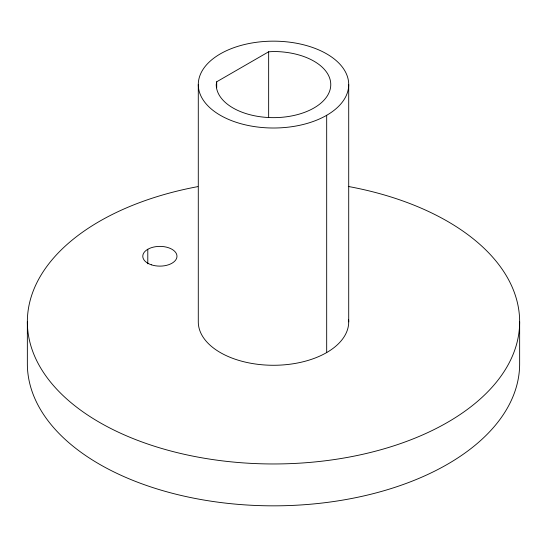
<?xml version="1.0" encoding="UTF-8"?>
<svg xmlns="http://www.w3.org/2000/svg" width="547" height="547" viewBox="0 0 547 547"><rect width="100%" height="100%" fill="white"/><g stroke="black" fill="none" stroke-linecap="round" stroke-linejoin="round"><path stroke-width="0.82" d="M216.701 81.783L216.236 84.587A57.264 33.059 0 0 0 273.5 117.646A57.264 33.059 0 0 0 330.764 84.587A57.264 33.059 0 0 0 273.5 51.521L268.652 51.794L216.701 81.783L216.701 87.759M519.65 321.855L519.65 363.728A246.15 142.111 0 0 1 273.5 505.838A246.15 142.111 0 0 1 27.35 363.728L27.35 321.855M348.712 84.587A75.212 43.425 0 0 1 235.894 122.193A75.212 43.425 0 0 1 235.894 46.98A75.212 43.425 0 0 1 348.712 84.587L348.712 321.855M326.682 115.287L326.682 352.562M268.652 51.794L268.652 117.523M198.287 84.587L198.287 321.855A75.212 43.425 0 0 0 275.599 365.259A75.212 43.425 0 0 0 348.596 319.434M147.793 249.282L147.793 263.804M348.302 186.465A246.15 142.111 0 0 1 473.073 405.04A246.15 142.111 0 0 1 74.454 405.457A246.15 142.111 0 0 1 197.843 186.623M151.334 264.803A17.094 9.867 0 0 0 176.975 256.256A17.094 9.867 0 0 0 151.334 247.709A17.094 9.867 0 0 0 151.334 264.803"/></g></svg>
